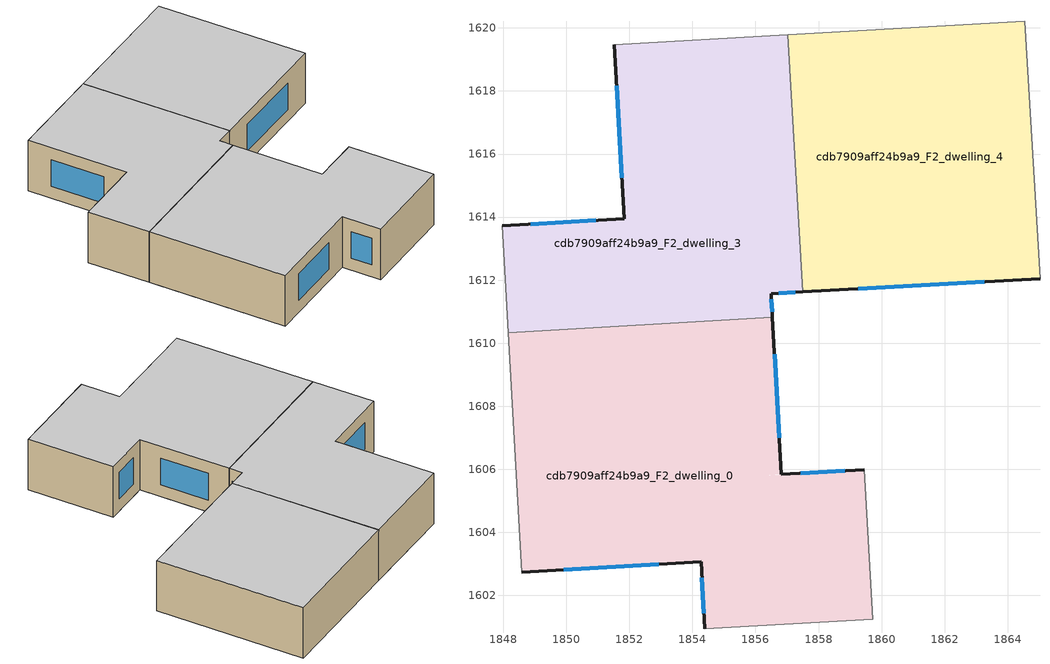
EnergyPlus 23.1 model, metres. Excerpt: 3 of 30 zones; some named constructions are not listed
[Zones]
cdb7909aff24b9a9_F2_dwelling_0
 floor to cdb7909aff24b9a9_F1_dwelling_0 (EU_floor_Construction): 1856.55,1610.65 1856.82,1605.83 1856.21,1605.8 1856.59,1601.06 1854.39,1600.93 1854.27,1603.06 1848.59,1602.74 1848.18,1609.98 z6
 floor to cdb7909aff24b9a9_F1_dwelling_1 (EU_floor_Construction): 1859.45,1605.98 1859.73,1601.24 1856.59,1601.06 1856.21,1605.8 z6
 floor to cdb7909aff24b9a9_F1_dwelling_4 (EU_floor_Construction): 1856.54,1610.82 1856.55,1610.65 1848.18,1609.98 1848.16,1610.33 z6
 wall outside (EU_wall_Construction): 1859.45,1605.98 1856.82,1605.83 1856.54,1610.82 / 1848.59,1602.74 1854.27,1603.06 1854.39,1600.93 z6:9
 wall to cdb7909aff24b9a9_F2_dwelling_3 (EU_wall_Construction): 1856.54,1610.82 1848.16,1610.33 z6:9
 wall to cdb7909aff24b9a9_F2_dwelling_1 (EU_wall_Construction): 1859.73,1601.24 1859.45,1605.98 z6:9
 wall adiabatic (EU_wall_Construction): 1854.39,1600.93 1859.73,1601.24 / 1848.16,1610.33 1848.59,1602.74 z6:9
 window (EU_Window_Construction): 1856.76,1607.01 1856.61,1609.65 / 1858.83,1605.95 1857.44,1605.87 / 1854.3,1602.56 1854.37,1601.43 / 1849.93,1602.81 1852.94,1602.98 z6.7:8.3
 ceiling to cdb7909aff24b9a9_F3_dwelling_0 (EU_floor_Construction): 1859.73,1601.24 1859.45,1605.98 1856.82,1605.83 1856.54,1610.82 1848.16,1610.33 1848.59,1602.74 1854.27,1603.06 1854.39,1600.93 z9
cdb7909aff24b9a9_F2_dwelling_3
 floor to cdb7909aff24b9a9_F1_dwelling_4 (EU_floor_Construction): 1856.67,1619.76 1857.32,1611.62 1856.5,1611.57 1856.54,1610.82 1848.16,1610.33 1847.96,1613.73 1851.84,1613.95 1851.52,1619.46 z6
 floor to cdb7909aff24b9a9_F1_dwelling_5 (EU_floor_Construction): 1857.02,1619.78 1857.5,1611.63 1857.32,1611.62 1856.67,1619.76 z6
 wall outside (EU_wall_Construction): 1856.54,1610.82 1856.5,1611.57 1857.5,1611.62 / 1851.52,1619.46 1851.84,1613.95 1847.96,1613.73 z6:9
 wall to cdb7909aff24b9a9_F2_dwelling_4 (EU_wall_Construction): 1857.5,1611.62 1857.02,1619.78 z6:9
 wall adiabatic (EU_wall_Construction): 1847.96,1613.73 1848.16,1610.33 / 1857.02,1619.78 1851.52,1619.46 z6:9
 window (EU_Window_Construction): 1856.73,1611.58 1857.27,1611.61 / 1856.53,1611 1856.51,1611.39 / 1850.93,1613.9 1848.87,1613.78 / 1851.6,1618.17 1851.76,1615.25 z6.7:8.3
 ceiling to cdb7909aff24b9a9_F3_dwelling_3 (EU_floor_Construction): 1856.54,1610.82 1856.5,1611.57 1857.5,1611.62 1857.02,1619.78 1851.52,1619.46 1851.84,1613.95 1847.96,1613.73 1848.16,1610.33 z9
cdb7909aff24b9a9_F2_dwelling_4
 floor to cdb7909aff24b9a9_F1_dwelling_5 (EU_floor_Construction): 1864.19,1620.2 1864.84,1612.04 1857.5,1611.63 1857.02,1619.78 z6
 floor to cdb7909aff24b9a9_F1_dwelling_6 (EU_floor_Construction): 1864.55,1620.22 1865.03,1612.05 1864.84,1612.04 1864.19,1620.2 z6
 wall outside (EU_wall_Construction): 1857.5,1611.62 1865.03,1612.04 z6:9
 wall adiabatic (EU_wall_Construction): 1864.55,1620.22 1857.02,1619.78 z6:9
 wall to cdb7909aff24b9a9_F2_dwelling_5 (EU_wall_Construction): 1865.03,1612.04 1864.55,1620.22 z6:9
 window (EU_Window_Construction): 1859.27,1611.72 1863.26,1611.95 z6.7:8.3
 ceiling to cdb7909aff24b9a9_F3_dwelling_4 (EU_floor_Construction): 1865.03,1612.04 1864.55,1620.22 1857.02,1619.78 1857.5,1611.62 z9
[HVACTEMPLATE:THERMOSTAT] Constant Heating Setpoint=20; Constant Cooling Setpoint=50
EU_HeatOnly_cdb7909aff24b9a9_F0_dwelling_0; EU_HeatOnly_cdb7909aff24b9a9_F0_dwelling_1; EU_HeatOnly_cdb7909aff24b9a9_F0_dwelling_2; EU_HeatOnly_cdb7909aff24b9a9_F0_dwelling_3; EU_HeatOnly_cdb7909aff24b9a9_F0_dwelling_4; EU_HeatOnly_cdb7909aff24b9a9_F0_dwelling_5; EU_HeatOnly_cdb7909aff24b9a9_F0_dwelling_6; EU_HeatOnly_cdb7909aff24b9a9_F0_dwelling_7; EU_HeatOnly_cdb7909aff24b9a9_F1_dwelling_0; EU_HeatOnly_cdb7909aff24b9a9_F1_dwelling_1; EU_HeatOnly_cdb7909aff24b9a9_F1_dwelling_2; EU_HeatOnly_cdb7909aff24b9a9_F1_dwelling_3; EU_HeatOnly_cdb7909aff24b9a9_F1_dwelling_4; EU_HeatOnly_cdb7909aff24b9a9_F1_dwelling_5; EU_HeatOnly_cdb7909aff24b9a9_F1_dwelling_6; EU_HeatOnly_cdb7909aff24b9a9_F1_dwelling_7; EU_HeatOnly_cdb7909aff24b9a9_F2_dwelling_0; EU_HeatOnly_cdb7909aff24b9a9_F2_dwelling_1; EU_HeatOnly_cdb7909aff24b9a9_F2_dwelling_2; EU_HeatOnly_cdb7909aff24b9a9_F2_dwelling_3; EU_HeatOnly_cdb7909aff24b9a9_F2_dwelling_4; EU_HeatOnly_cdb7909aff24b9a9_F2_dwelling_5; EU_HeatOnly_cdb7909aff24b9a9_F2_dwelling_6; EU_HeatOnly_cdb7909aff24b9a9_F3_dwelling_0; EU_HeatOnly_cdb7909aff24b9a9_F3_dwelling_1; EU_HeatOnly_cdb7909aff24b9a9_F3_dwelling_2; EU_HeatOnly_cdb7909aff24b9a9_F3_dwelling_3; EU_HeatOnly_cdb7909aff24b9a9_F3_dwelling_4; EU_HeatOnly_cdb7909aff24b9a9_F3_dwelling_5; EU_HeatOnly_cdb7909aff24b9a9_F3_dwelling_6
[SCHEDULE:CONSTANT]
Name | Hourly Value
EU_AlwaysOn | 1
EU_CoolingOff | 0
[SCHEDULE:FILE] Column Number=1; Rows to Skip at Top=0; Number of Hours of Data=8760; Column Separator=Comma; Interpolate to Timestep=No; Minutes per Item=60; Adjust Schedule for Daylight Savings=Yes
Name | File
EU_Step8_GainSchedule_cdb7909aff24b9a9_F0_dwelling_6_f000 | ../../schedules/cdb7909aff24b9a9/cdb7909aff24b9a9_F0_dwelling_6_f000_gain.csv
EU_Step8_GainSchedule_cdb7909aff24b9a9_F0_dwelling_7_f000 | ../../schedules/cdb7909aff24b9a9/cdb7909aff24b9a9_F0_dwelling_7_f000_gain.csv
EU_Step8_GainSchedule_cdb7909aff24b9a9_F1_dwelling_0_f000 | ../../schedules/cdb7909aff24b9a9/cdb7909aff24b9a9_F1_dwelling_0_f000_gain.csv
EU_Step8_GainSchedule_cdb7909aff24b9a9_F1_dwelling_1_f000 | ../../schedules/cdb7909aff24b9a9/cdb7909aff24b9a9_F1_dwelling_1_f000_gain.csv
EU_Step8_GainSchedule_cdb7909aff24b9a9_F1_dwelling_2_f000 | ../../schedules/cdb7909aff24b9a9/cdb7909aff24b9a9_F1_dwelling_2_f000_gain.csv
EU_Step8_GainSchedule_cdb7909aff24b9a9_F1_dwelling_3_f000 | ../../schedules/cdb7909aff24b9a9/cdb7909aff24b9a9_F1_dwelling_3_f000_gain.csv
EU_Step8_GainSchedule_cdb7909aff24b9a9_F1_dwelling_4_f000 | ../../schedules/cdb7909aff24b9a9/cdb7909aff24b9a9_F1_dwelling_4_f000_gain.csv
EU_Step8_GainSchedule_cdb7909aff24b9a9_F1_dwelling_5_f000 | ../../schedules/cdb7909aff24b9a9/cdb7909aff24b9a9_F1_dwelling_5_f000_gain.csv
EU_Step8_GainSchedule_cdb7909aff24b9a9_F1_dwelling_6_f000 | ../../schedules/cdb7909aff24b9a9/cdb7909aff24b9a9_F1_dwelling_6_f000_gain.csv
EU_Step8_GainSchedule_cdb7909aff24b9a9_F1_dwelling_7_f000 | ../../schedules/cdb7909aff24b9a9/cdb7909aff24b9a9_F1_dwelling_7_f000_gain.csv
EU_Step8_GainSchedule_cdb7909aff24b9a9_F2_dwelling_0_f000 | ../../schedules/cdb7909aff24b9a9/cdb7909aff24b9a9_F2_dwelling_0_f000_gain.csv
EU_Step8_GainSchedule_cdb7909aff24b9a9_F2_dwelling_1_f000 | ../../schedules/cdb7909aff24b9a9/cdb7909aff24b9a9_F2_dwelling_1_f000_gain.csv
EU_Step8_GainSchedule_cdb7909aff24b9a9_F2_dwelling_2_f000 | ../../schedules/cdb7909aff24b9a9/cdb7909aff24b9a9_F2_dwelling_2_f000_gain.csv
EU_Step8_GainSchedule_cdb7909aff24b9a9_F2_dwelling_3_f000 | ../../schedules/cdb7909aff24b9a9/cdb7909aff24b9a9_F2_dwelling_3_f000_gain.csv
EU_Step8_GainSchedule_cdb7909aff24b9a9_F2_dwelling_4_f000 | ../../schedules/cdb7909aff24b9a9/cdb7909aff24b9a9_F2_dwelling_4_f000_gain.csv
EU_Step8_GainSchedule_cdb7909aff24b9a9_F2_dwelling_5_f000 | ../../schedules/cdb7909aff24b9a9/cdb7909aff24b9a9_F2_dwelling_5_f000_gain.csv
EU_Step8_GainSchedule_cdb7909aff24b9a9_F2_dwelling_6_f000 | ../../schedules/cdb7909aff24b9a9/cdb7909aff24b9a9_F2_dwelling_6_f000_gain.csv
EU_Step8_GainSchedule_cdb7909aff24b9a9_F3_dwelling_0_f000 | ../../schedules/cdb7909aff24b9a9/cdb7909aff24b9a9_F3_dwelling_0_f000_gain.csv
EU_Step8_GainSchedule_cdb7909aff24b9a9_F3_dwelling_1_f000 | ../../schedules/cdb7909aff24b9a9/cdb7909aff24b9a9_F3_dwelling_1_f000_gain.csv
EU_Step8_GainSchedule_cdb7909aff24b9a9_F3_dwelling_2_f000 | ../../schedules/cdb7909aff24b9a9/cdb7909aff24b9a9_F3_dwelling_2_f000_gain.csv
EU_Step8_GainSchedule_cdb7909aff24b9a9_F3_dwelling_3_f000 | ../../schedules/cdb7909aff24b9a9/cdb7909aff24b9a9_F3_dwelling_3_f000_gain.csv
EU_Step8_GainSchedule_cdb7909aff24b9a9_F3_dwelling_4_f000 | ../../schedules/cdb7909aff24b9a9/cdb7909aff24b9a9_F3_dwelling_4_f000_gain.csv
EU_Step8_GainSchedule_cdb7909aff24b9a9_F3_dwelling_5_f000 | ../../schedules/cdb7909aff24b9a9/cdb7909aff24b9a9_F3_dwelling_5_f000_gain.csv
EU_Step8_GainSchedule_cdb7909aff24b9a9_F3_dwelling_6_f000 | ../../schedules/cdb7909aff24b9a9/cdb7909aff24b9a9_F3_dwelling_6_f000_gain.csv
